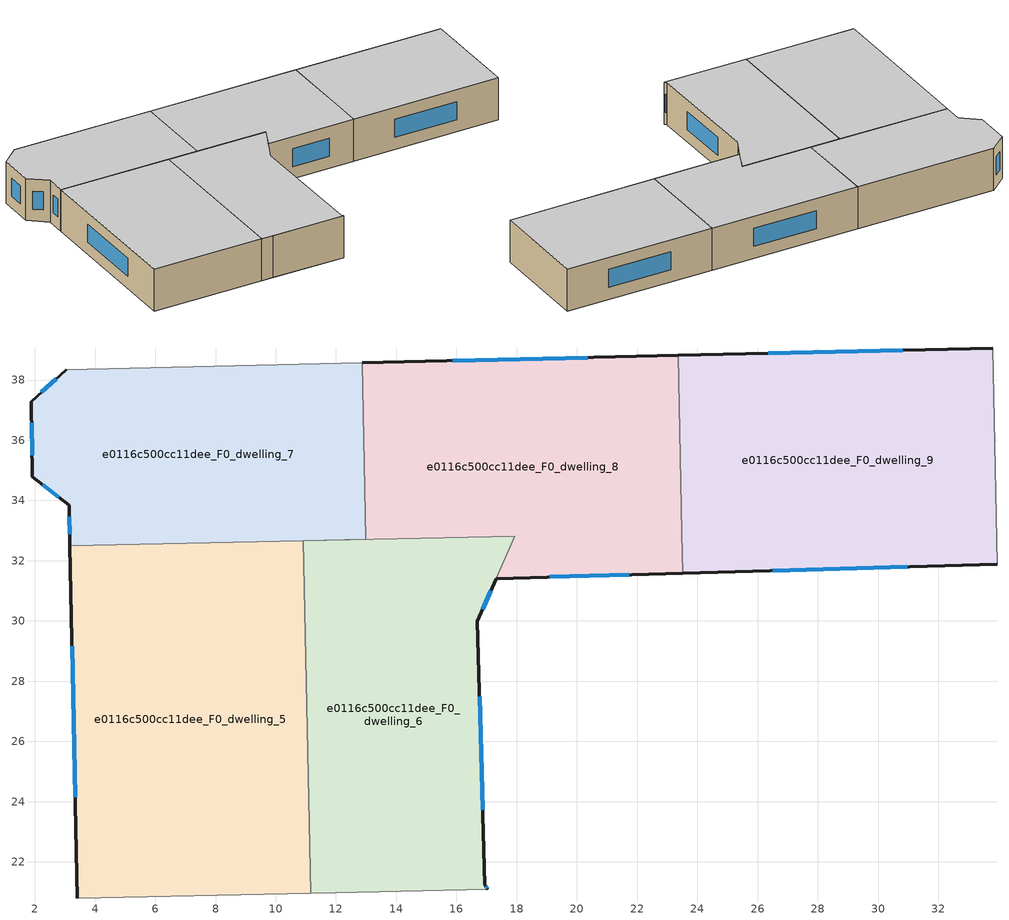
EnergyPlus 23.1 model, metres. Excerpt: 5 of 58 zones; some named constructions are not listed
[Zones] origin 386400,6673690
e0116c500cc11dee_F0_dwelling_5
 floor ground (EU_floor_Construction): 10.92,32.67 11.16,20.96 3.41,20.8 3.17,32.5 z0
 wall outside (EU_wall_Construction): 3.17,32.5 3.41,20.8 z0:3
 wall to e0116c500cc11dee_F0_dwelling_2 (EU_wall_Construction): 3.41,20.8 11.16,20.96 z0:3
 wall to e0116c500cc11dee_F0_dwelling_6 (EU_wall_Construction): 11.16,20.96 10.92,32.66 z0:3
 wall to e0116c500cc11dee_F0_dwelling_7 (EU_wall_Construction): 10.92,32.67 3.17,32.5 z0:3
 window (EU_Window_Construction): 3.24,29.16 3.34,24.14 z0.86:2.14
 ceiling to e0116c500cc11dee_F1_dwelling_5 (EU_floor_Construction): 11.16,20.96 10.92,32.67 3.17,32.5 3.41,20.8 z3
e0116c500cc11dee_F0_dwelling_6
 floor ground (EU_floor_Construction): 17.94,32.81 17.33,31.41 16.7,29.98 16.94,21.23 17.05,21.08 11.16,20.96 10.92,32.66 z0
 wall outside (EU_wall_Construction): 17.05,21.08 16.94,21.23 16.7,29.98 17.33,31.41 z0:3
 wall to e0116c500cc11dee_F0_dwelling_3 (EU_wall_Construction): 11.99,20.98 17.05,21.08 z0:3
 wall to e0116c500cc11dee_F0_dwelling_8 (EU_wall_Construction): 17.33,31.41 17.94,32.81 10.92,32.66 z0:3
 wall to e0116c500cc11dee_F0_dwelling_2 (EU_wall_Construction): 11.16,20.96 11.99,20.98 z0:3
 window (EU_Window_Construction): 16.88,30.39 17.15,31 / 16.87,23.73 16.77,27.48 / 17.02,21.13 16.97,21.19 z0.86:2.14
 ceiling to e0116c500cc11dee_F1_dwelling_6 (EU_floor_Construction): 17.05,21.08 16.94,21.23 16.7,29.98 17.33,31.41 17.94,32.81 10.92,32.66 11.16,20.96 z3
e0116c500cc11dee_F0_dwelling_7
 floor ground (EU_floor_Construction): 12.87,38.57 13,32.71 3.17,32.5 3.14,33.84 1.92,34.79 1.88,37.29 3.04,38.34 z0
 wall outside (EU_wall_Construction): 3.04,38.34 1.88,37.29 1.92,34.79 3.14,33.84 3.17,32.5 z0:3
 wall adiabatic (EU_wall_Construction): 12.87,38.57 3.04,38.34 z0:3
 wall to e0116c500cc11dee_F0_dwelling_8 (EU_wall_Construction): 10.92,32.67 13,32.71 12.87,38.57 z0:3
 window (EU_Window_Construction): 1.89,36.57 1.91,35.51 / 2.71,38.04 2.21,37.59 / 3.15,33.46 3.16,32.89 / 2.27,34.52 2.79,34.11 z0.86:2.14
 ceiling to e0116c500cc11dee_F1_dwelling_7 (EU_floor_Construction): 13,32.71 12.87,38.57 3.04,38.34 1.88,37.29 1.92,34.79 3.14,33.84 3.17,32.5 z3
e0116c500cc11dee_F0_dwelling_8
 floor ground (EU_floor_Construction): 23.37,38.82 23.49,32.93 23.51,31.59 17.33,31.41 17.94,32.81 10.92,32.67 13,32.71 12.87,38.57 z0
 wall outside (EU_wall_Construction): 23.37,38.82 12.87,38.57 / 17.33,31.41 23.51,31.59 z0:3
 wall to e0116c500cc11dee_F0_dwelling_9 (EU_wall_Construction): 23.52,31.59 23.49,32.93 23.37,38.82 z0:3
 window (EU_Window_Construction): 20.37,38.75 15.87,38.64 / 19.09,31.46 21.75,31.54 z0.86:2.14
 ceiling to e0116c500cc11dee_F1_dwelling_8 (EU_floor_Construction): 23.51,31.59 23.37,38.82 12.87,38.57 13,32.71 10.92,32.67 17.94,32.81 17.32,31.41 z3
e0116c500cc11dee_F0_dwelling_9
 floor ground (EU_floor_Construction): 33.81,39.06 33.96,31.88 23.52,31.59 23.37,38.82 z0
 wall outside (EU_wall_Construction): 33.81,39.06 23.37,38.82 / 23.52,31.59 33.96,31.88 z0:3
 wall adiabatic (EU_wall_Construction): 33.96,31.88 33.81,39.06 z0:3
 window (EU_Window_Construction): 30.83,38.99 26.35,38.89 / 26.5,31.67 30.98,31.8 z0.86:2.14
 ceiling to e0116c500cc11dee_F1_dwelling_9 (EU_floor_Construction): 33.96,31.88 33.81,39.06 23.37,38.82 23.52,31.59 z3
[HVACTEMPLATE:THERMOSTAT] Constant Heating Setpoint=20; Constant Cooling Setpoint=50
EU_HeatOnly_e0116c500cc11dee_F0_dwelling_0; EU_HeatOnly_e0116c500cc11dee_F0_dwelling_1; EU_HeatOnly_e0116c500cc11dee_F0_dwelling_2; EU_HeatOnly_e0116c500cc11dee_F0_dwelling_3; EU_HeatOnly_e0116c500cc11dee_F0_dwelling_4; EU_HeatOnly_e0116c500cc11dee_F0_dwelling_5; EU_HeatOnly_e0116c500cc11dee_F0_dwelling_6; EU_HeatOnly_e0116c500cc11dee_F0_dwelling_7; EU_HeatOnly_e0116c500cc11dee_F0_dwelling_8; EU_HeatOnly_e0116c500cc11dee_F0_dwelling_9; EU_HeatOnly_e0116c500cc11dee_F1_dwelling_0; EU_HeatOnly_e0116c500cc11dee_F1_dwelling_1; EU_HeatOnly_e0116c500cc11dee_F1_dwelling_2; EU_HeatOnly_e0116c500cc11dee_F1_dwelling_3; EU_HeatOnly_e0116c500cc11dee_F1_dwelling_4; EU_HeatOnly_e0116c500cc11dee_F1_dwelling_5; EU_HeatOnly_e0116c500cc11dee_F1_dwelling_6; EU_HeatOnly_e0116c500cc11dee_F1_dwelling_7; EU_HeatOnly_e0116c500cc11dee_F1_dwelling_8; EU_HeatOnly_e0116c500cc11dee_F1_dwelling_9; EU_HeatOnly_e0116c500cc11dee_F2_dwelling_0; EU_HeatOnly_e0116c500cc11dee_F2_dwelling_1; EU_HeatOnly_e0116c500cc11dee_F2_dwelling_2; EU_HeatOnly_e0116c500cc11dee_F2_dwelling_3; EU_HeatOnly_e0116c500cc11dee_F2_dwelling_4; EU_HeatOnly_e0116c500cc11dee_F2_dwelling_5; EU_HeatOnly_e0116c500cc11dee_F2_dwelling_6; EU_HeatOnly_e0116c500cc11dee_F2_dwelling_7; EU_HeatOnly_e0116c500cc11dee_F2_dwelling_8; EU_HeatOnly_e0116c500cc11dee_F2_dwelling_9; EU_HeatOnly_e0116c500cc11dee_F3_dwelling_0; EU_HeatOnly_e0116c500cc11dee_F3_dwelling_1; EU_HeatOnly_e0116c500cc11dee_F3_dwelling_2; EU_HeatOnly_e0116c500cc11dee_F3_dwelling_3; EU_HeatOnly_e0116c500cc11dee_F3_dwelling_4; EU_HeatOnly_e0116c500cc11dee_F3_dwelling_5; EU_HeatOnly_e0116c500cc11dee_F3_dwelling_6; EU_HeatOnly_e0116c500cc11dee_F3_dwelling_7; EU_HeatOnly_e0116c500cc11dee_F3_dwelling_8; EU_HeatOnly_e0116c500cc11dee_F3_dwelling_9; EU_HeatOnly_e0116c500cc11dee_F4_dwelling_0; EU_HeatOnly_e0116c500cc11dee_F4_dwelling_1; EU_HeatOnly_e0116c500cc11dee_F4_dwelling_2; EU_HeatOnly_e0116c500cc11dee_F4_dwelling_3; EU_HeatOnly_e0116c500cc11dee_F4_dwelling_4; EU_HeatOnly_e0116c500cc11dee_F4_dwelling_5; EU_HeatOnly_e0116c500cc11dee_F4_dwelling_6; EU_HeatOnly_e0116c500cc11dee_F4_dwelling_7; EU_HeatOnly_e0116c500cc11dee_F4_dwelling_8; EU_HeatOnly_e0116c500cc11dee_F5_dwelling_0; EU_HeatOnly_e0116c500cc11dee_F5_dwelling_1; EU_HeatOnly_e0116c500cc11dee_F5_dwelling_2; EU_HeatOnly_e0116c500cc11dee_F5_dwelling_3; EU_HeatOnly_e0116c500cc11dee_F5_dwelling_4; EU_HeatOnly_e0116c500cc11dee_F5_dwelling_5; EU_HeatOnly_e0116c500cc11dee_F5_dwelling_6; EU_HeatOnly_e0116c500cc11dee_F5_dwelling_7; EU_HeatOnly_e0116c500cc11dee_F5_dwelling_8
[SCHEDULE:CONSTANT]
Name | Hourly Value
EU_AlwaysOn | 1
EU_CoolingOff | 0
[SCHEDULE:FILE] Column Number=1; Rows to Skip at Top=0; Number of Hours of Data=8760; Column Separator=Comma; Interpolate to Timestep=No; Minutes per Item=60; Adjust Schedule for Daylight Savings=Yes
Name | File
EU_Step8_GainSchedule_e0116c500cc11dee_F2_dwelling_0_f000 | ../../schedules/e0116c500cc11dee/e0116c500cc11dee_F2_dwelling_0_f000_gain.csv
EU_Step8_GainSchedule_e0116c500cc11dee_F2_dwelling_1_f000 | ../../schedules/e0116c500cc11dee/e0116c500cc11dee_F2_dwelling_1_f000_gain.csv
EU_Step8_GainSchedule_e0116c500cc11dee_F2_dwelling_2_f000 | ../../schedules/e0116c500cc11dee/e0116c500cc11dee_F2_dwelling_2_f000_gain.csv
EU_Step8_GainSchedule_e0116c500cc11dee_F2_dwelling_3_f000 | ../../schedules/e0116c500cc11dee/e0116c500cc11dee_F2_dwelling_3_f000_gain.csv
EU_Step8_GainSchedule_e0116c500cc11dee_F2_dwelling_4_f000 | ../../schedules/e0116c500cc11dee/e0116c500cc11dee_F2_dwelling_4_f000_gain.csv
EU_Step8_GainSchedule_e0116c500cc11dee_F2_dwelling_5_f000 | ../../schedules/e0116c500cc11dee/e0116c500cc11dee_F2_dwelling_5_f000_gain.csv
EU_Step8_GainSchedule_e0116c500cc11dee_F2_dwelling_6_f000 | ../../schedules/e0116c500cc11dee/e0116c500cc11dee_F2_dwelling_6_f000_gain.csv
EU_Step8_GainSchedule_e0116c500cc11dee_F2_dwelling_7_f000 | ../../schedules/e0116c500cc11dee/e0116c500cc11dee_F2_dwelling_7_f000_gain.csv
EU_Step8_GainSchedule_e0116c500cc11dee_F2_dwelling_8_f000 | ../../schedules/e0116c500cc11dee/e0116c500cc11dee_F2_dwelling_8_f000_gain.csv
EU_Step8_GainSchedule_e0116c500cc11dee_F2_dwelling_9_f000 | ../../schedules/e0116c500cc11dee/e0116c500cc11dee_F2_dwelling_9_f000_gain.csv
EU_Step8_GainSchedule_e0116c500cc11dee_F3_dwelling_5_f000 | ../../schedules/e0116c500cc11dee/e0116c500cc11dee_F3_dwelling_5_f000_gain.csv
EU_Step8_GainSchedule_e0116c500cc11dee_F3_dwelling_6_f000 | ../../schedules/e0116c500cc11dee/e0116c500cc11dee_F3_dwelling_6_f000_gain.csv
EU_Step8_GainSchedule_e0116c500cc11dee_F3_dwelling_7_f000 | ../../schedules/e0116c500cc11dee/e0116c500cc11dee_F3_dwelling_7_f000_gain.csv
EU_Step8_GainSchedule_e0116c500cc11dee_F3_dwelling_8_f000 | ../../schedules/e0116c500cc11dee/e0116c500cc11dee_F3_dwelling_8_f000_gain.csv
EU_Step8_GainSchedule_e0116c500cc11dee_F3_dwelling_9_f000 | ../../schedules/e0116c500cc11dee/e0116c500cc11dee_F3_dwelling_9_f000_gain.csv
EU_Step8_GainSchedule_e0116c500cc11dee_F4_dwelling_0_f000 | ../../schedules/e0116c500cc11dee/e0116c500cc11dee_F4_dwelling_0_f000_gain.csv
EU_Step8_GainSchedule_e0116c500cc11dee_F4_dwelling_1_f000 | ../../schedules/e0116c500cc11dee/e0116c500cc11dee_F4_dwelling_1_f000_gain.csv
EU_Step8_GainSchedule_e0116c500cc11dee_F4_dwelling_2_f000 | ../../schedules/e0116c500cc11dee/e0116c500cc11dee_F4_dwelling_2_f000_gain.csv
EU_Step8_GainSchedule_e0116c500cc11dee_F4_dwelling_3_f000 | ../../schedules/e0116c500cc11dee/e0116c500cc11dee_F4_dwelling_3_f000_gain.csv
EU_Step8_GainSchedule_e0116c500cc11dee_F4_dwelling_4_f000 | ../../schedules/e0116c500cc11dee/e0116c500cc11dee_F4_dwelling_4_f000_gain.csv
EU_Step8_GainSchedule_e0116c500cc11dee_F4_dwelling_5_f000 | ../../schedules/e0116c500cc11dee/e0116c500cc11dee_F4_dwelling_5_f000_gain.csv
EU_Step8_GainSchedule_e0116c500cc11dee_F4_dwelling_6_f000 | ../../schedules/e0116c500cc11dee/e0116c500cc11dee_F4_dwelling_6_f000_gain.csv
EU_Step8_GainSchedule_e0116c500cc11dee_F4_dwelling_7_f000 | ../../schedules/e0116c500cc11dee/e0116c500cc11dee_F4_dwelling_7_f000_gain.csv
EU_Step8_GainSchedule_e0116c500cc11dee_F4_dwelling_8_f000 | ../../schedules/e0116c500cc11dee/e0116c500cc11dee_F4_dwelling_8_f000_gain.csv
EU_Step8_GainSchedule_e0116c500cc11dee_F5_dwelling_0_f000 | ../../schedules/e0116c500cc11dee/e0116c500cc11dee_F5_dwelling_0_f000_gain.csv
EU_Step8_GainSchedule_e0116c500cc11dee_F5_dwelling_1_f000 | ../../schedules/e0116c500cc11dee/e0116c500cc11dee_F5_dwelling_1_f000_gain.csv
EU_Step8_GainSchedule_e0116c500cc11dee_F5_dwelling_2_f000 | ../../schedules/e0116c500cc11dee/e0116c500cc11dee_F5_dwelling_2_f000_gain.csv
EU_Step8_GainSchedule_e0116c500cc11dee_F5_dwelling_3_f000 | ../../schedules/e0116c500cc11dee/e0116c500cc11dee_F5_dwelling_3_f000_gain.csv
EU_Step8_GainSchedule_e0116c500cc11dee_F5_dwelling_4_f000 | ../../schedules/e0116c500cc11dee/e0116c500cc11dee_F5_dwelling_4_f000_gain.csv
EU_Step8_GainSchedule_e0116c500cc11dee_F5_dwelling_5_f000 | ../../schedules/e0116c500cc11dee/e0116c500cc11dee_F5_dwelling_5_f000_gain.csv
EU_Step8_GainSchedule_e0116c500cc11dee_F5_dwelling_6_f000 | ../../schedules/e0116c500cc11dee/e0116c500cc11dee_F5_dwelling_6_f000_gain.csv
EU_Step8_GainSchedule_e0116c500cc11dee_F5_dwelling_7_f000 | ../../schedules/e0116c500cc11dee/e0116c500cc11dee_F5_dwelling_7_f000_gain.csv
EU_Step8_GainSchedule_e0116c500cc11dee_F5_dwelling_8_f000 | ../../schedules/e0116c500cc11dee/e0116c500cc11dee_F5_dwelling_8_f000_gain.csv
